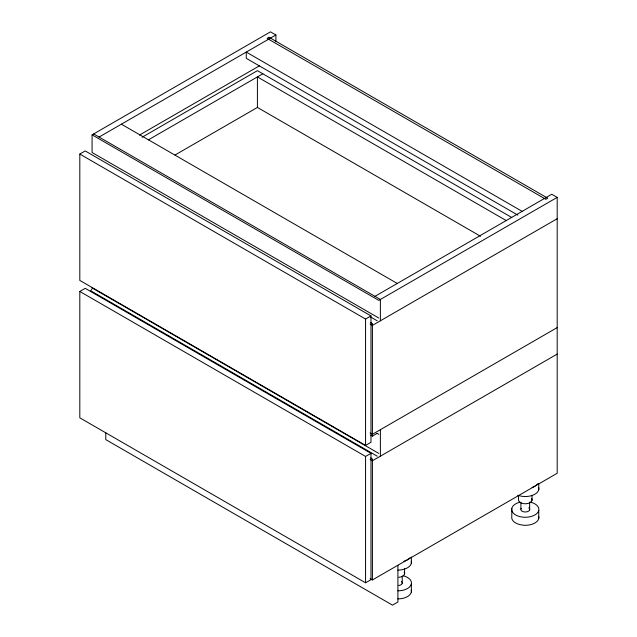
<?xml version="1.0" encoding="UTF-8"?>
<svg xmlns="http://www.w3.org/2000/svg" width="637" height="637" viewBox="0 0 637 637"><rect width="100%" height="100%" fill="white"/><g stroke="black" fill="none" stroke-linecap="round" stroke-linejoin="round"><path stroke-width="0.96" d="M91.863 288.919L91.282 289.931M378.792 318.038L92.078 152.506L92.078 134.845L270.478 31.85L275.893 34.979L275.893 41.763M99.085 137.059L275.893 34.979M79.808 154.066L85.223 150.945L370.981 315.92L370.981 442.285L365.566 445.406L79.808 280.423L79.808 154.066L365.566 319.049L370.981 315.92M139.423 135.1L259.585 65.73M142.043 137.266L257.412 70.659L511.774 217.512M148.317 139.901L262.826 73.788M175.008 155.022L257.667 107.303M79.808 291.459L85.223 288.338L370.981 453.321L370.981 579.678L365.566 582.799L79.808 417.824L79.808 291.459L365.566 456.442L370.981 453.321M374.97 296.332L551.777 194.253L557.192 197.382L557.192 473.275L372.422 579.949L370.097 578.611M557.192 197.382L378.792 300.377L92.078 134.845M557.192 218.722L372.422 325.396L370.097 324.058M557.192 327.601L372.422 434.283L370.097 432.937M370.694 435.127L372.422 436.122L377.2 433.359M557.192 354.092L372.422 460.766L370.097 459.428M522.149 211.365L246.264 52.083L246.264 58.333L517.849 215.131M506.359 220.641L257.412 76.91L257.412 107.446L480.513 236.247M121.38 124.183L397.265 283.457M93.671 133.929L380.385 299.462L380.385 320.793M370.312 316.82L377.2 320.793M370.694 322.561L372.422 323.556L372.422 436.122M377.064 433.287L378.792 434.283M92.078 287.876L378.792 453.409M90.486 290.639L377.2 456.172M370.694 457.931L372.422 458.927L372.422 579.949M538.759 483.491L538.759 489.734M538.759 510.468L538.759 518.494M532.022 495.729L532.022 500.387M529.658 502.115L529.658 509.767M520.899 502.394L520.899 509.082M518.534 495.618L518.534 499.344A6.8 3.926 0 0 0 526.146 503.756A6.8 3.926 0 0 0 531.561 498.373M511.798 508.374L511.798 516.4A13.592 7.851 0 0 0 520.118 524.681L523.542 525.23A13.552 7.827 0 0 0 538.759 516.448M411.335 557.064L411.335 563.307M411.335 584.041L411.335 592.068M404.591 568.371L404.591 573.961M402.234 576.644L402.234 583.333M397.902 565.234L397.902 602.021L392.488 605.15L105.774 439.618L105.774 432.658M380.385 429.68L380.385 456.172M365.566 319.049L365.566 445.406M365.566 456.442L365.566 582.799M528.782 507.872A4.419 2.548 0 0 1 528.535 511.153A4.419 2.548 0 0 1 522.897 511.575A4.419 2.548 0 0 1 521.201 508.445M530.454 502.163A13.592 7.851 0 0 1 536.083 514.186A13.592 7.851 0 0 1 514.513 514.218A13.592 7.851 0 0 1 520.047 502.179M538.759 487.687A13.592 7.851 0 0 1 532.444 495.355A13.592 7.851 0 0 1 517.738 495.22M537.827 483.682A13.592 7.851 0 0 1 532.094 487.456M401.358 581.446A4.419 2.548 0 0 1 398.436 585.522M403.03 575.737A13.592 7.851 0 0 1 411.191 584.503A13.592 7.851 0 0 1 397.886 590.841M404.137 571.938A6.8 3.926 0 0 1 398.754 577.321M411.335 561.253A13.592 7.851 0 0 1 397.886 570.107M411.327 590.013A13.552 7.827 0 0 1 397.886 598.891M409.902 557.869A13.592 7.851 0 0 1 403.882 561.269M269.045 37.272L267.134 38.379L545.877 199.317L547.788 198.211L269.045 37.272"/></g></svg>
